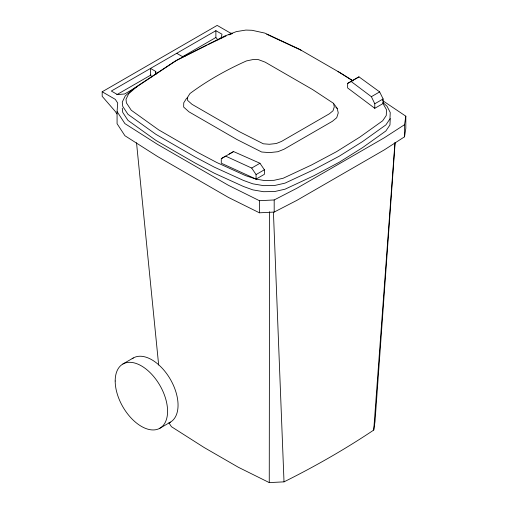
<?xml version="1.0" encoding="UTF-8"?>
<svg xmlns="http://www.w3.org/2000/svg" width="508" height="508" viewBox="0 0 508 508"><rect width="100%" height="100%" fill="white"/><g stroke="black" fill="none" stroke-linecap="round" stroke-linejoin="round"><path stroke-width="0.76" d="M395.116 142.869L375.012 421.545L373.729 430.066A859.873 496.443 0 0 1 284.016 481.857L269.259 482.6L269.589 211.747M390.239 118.574L389.954 124.974L385.89 130.956L362.585 147.618L339.23 162.255L313.874 175.743L285.013 189.198L274.657 191.541L263.569 191.706L252.87 189.89L243.459 186.487L214.363 173.228L195.25 163.1L155.931 140.398L127.984 120.39L122.739 112.401L122.269 108.128M382.473 100.501L405.816 116.18L405.816 128.289L404.527 136.811L384.289 149.892L296.837 200.381L274.187 212.065L259.429 212.808L228.492 197.46L157.582 156.521L124.917 135.725L117.075 123.692L117.075 111.582L117.704 103.048L115.291 99.352L102.184 91.783L102.184 96.323L115.291 111.462L116.903 113.925M373.729 430.066L394.964 142.57M404.527 136.811L404.527 124.701L405.816 116.18M220.967 38.341L222.015 34.227L215.881 30.683L111.335 91.04L117.469 94.583L124.6 93.98L136.912 86.874M404.527 124.701L384.289 137.782L296.837 188.271L274.187 199.955L259.429 200.698L228.492 185.35L157.582 144.412L124.917 123.615L117.075 111.582M347.643 83.414L358.965 76.848L379.654 91.904L383.115 98.958L383.115 103.499L374.777 108.312L347.643 87.954L347.643 83.414L358.965 76.848M221.285 158.667L233.553 151.555L259.975 163.271L264.382 169.774L264.382 174.32L256.07 179.114L221.285 163.208L221.285 158.667L225.635 156.127L251.695 168.053L256.07 174.574L256.07 179.114L264.039 180.48L273.952 180.327L283.153 178.251L311.436 165.036L336.582 151.644L359.778 137.128L382.664 120.796L386.258 115.487L386.518 109.766L383.007 103.562M229.146 154.127L233.553 151.555M102.184 91.783L217.17 25.4L230.276 32.969L232.41 33.433M116.802 94.698L150.965 74.974M182.397 56.826L215.881 37.49L215.881 30.683M351.047 81.413L371.367 96.685L379.654 91.904M251.695 168.053L259.975 163.271M374.777 108.312L374.777 103.772L383.115 98.958M256.07 174.574L264.382 169.774M122.841 364.014L133.331 357.962M159.912 428.219L170.396 422.167M207.01 45.136L174.854 61.303L133.458 88.741L125.279 95.885L122.269 102.076L122.739 106.343L127.984 114.338L155.931 134.347L195.25 157.048L214.363 167.176L243.459 180.429L252.87 183.839L263.569 185.655L274.657 185.49L285.013 183.14L313.874 169.685L339.23 156.197L362.585 141.567L385.89 124.898L389.954 118.923L390.239 112.522L387.096 106.343L382.81 102.394M208.407 44.431L226.022 36.011M228.937 34.9L232.575 33.515M184.982 56.394L181.959 56.325L176.714 53.296M256.07 179.114L245.612 175.647L216.776 162.509L197.796 152.464L158.68 129.877L131.261 110.236L126.384 102.851L126.016 99.276L128.689 93.764L136.423 87.001L177.476 59.785L224.612 36.087L236.328 31.623L245.872 30.074L252.057 30.29L264.852 33.103L298.882 48.933L340.697 73.076L353.035 80.842M266.713 34.239L301.371 50.375M269.259 482.6L238.322 467.252L204.114 447.504L171.45 426.707L168.974 422.904M155.956 74.365L155.746 71.457L150.501 68.428L150.501 75.241L151.93 76.892M337.998 71.52L352.723 80.791M333.483 103.302L312.668 89.592L265.113 62.135L258.248 59.563L252.717 59.607L246.424 60.935A318.605 183.947 0 0 0 189.954 93.542L187.649 97.174L187.573 100.368L192.024 104.331L239.579 131.788L263.334 143.802L269.386 144.272L276.282 143.529L281.502 141.427L329.368 113.792L333.013 110.776L334.296 106.801L333.483 103.302L337.21 108.388L338.258 112.897L336.709 117.729L332.384 121.31L284.042 149.225L277.832 151.721L269.469 152.616L261.658 152.006L236.906 139.503L188.957 111.823L183.661 107.074L183.744 102.819L186.493 98.444A325.799 188.1 0 0 1 187.744 97.523M335.896 107.525L337.21 108.388M215.881 37.49L217.926 39.853M371.367 96.685L374.777 103.772M136.525 142.754L158.661 365.017M273.431 212.363L284.016 481.857M274.187 199.955L274.187 212.065M259.429 200.698L259.429 212.808M155.746 71.457L155.746 74.486M132.163 358.731A37.052 21.393 60 0 1 170.383 379.355A37.052 21.393 60 0 1 169.132 422.764M115.189 381A37.052 21.393 60 0 0 154.483 429.889A37.052 21.393 60 0 0 154.489 377.495A37.052 21.393 60 0 0 115.189 381"/></g></svg>
